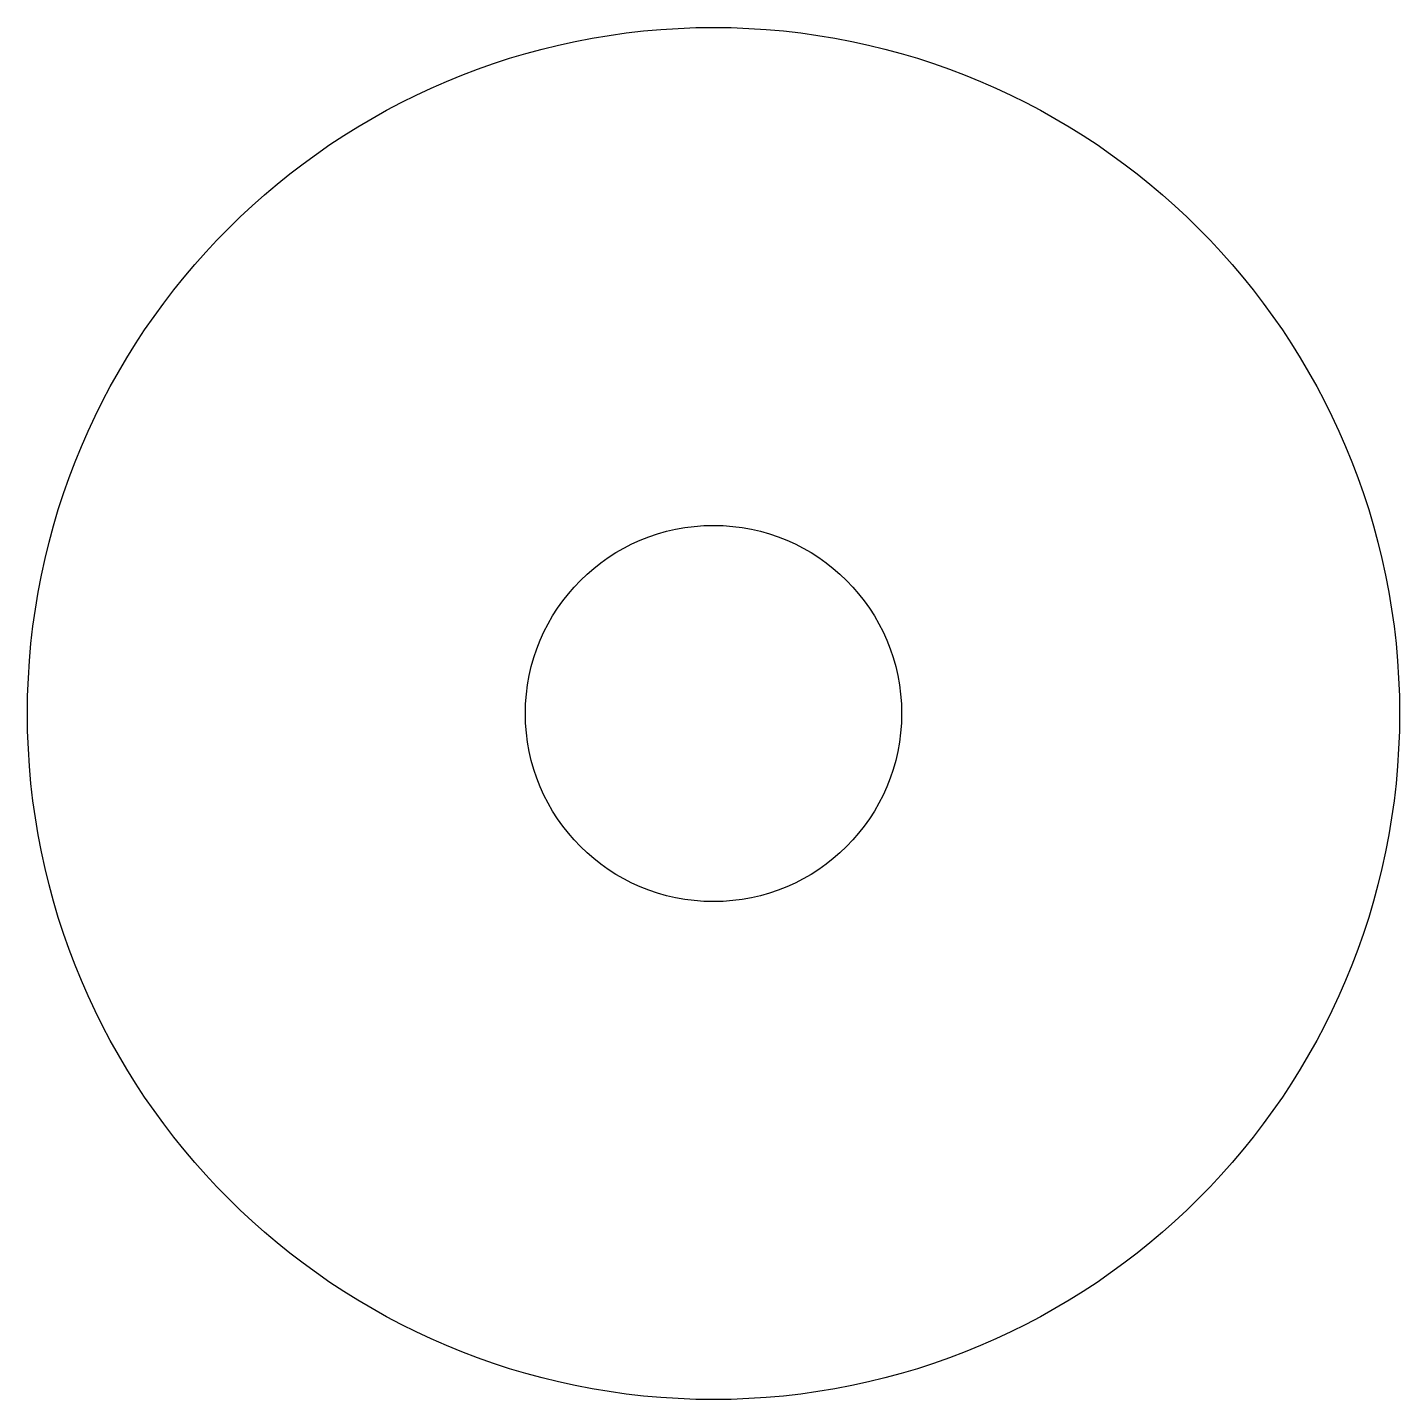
# Model space of a CAD drawing. Extents: x 0 to 248, y 0 to 248.
import ezdxf

# ---------------------------------------------------------------- set-up
doc = ezdxf.new("R2010")
doc.units = 0
doc.layers.get('0').update_dxf_attribs({"color": 2, "linetype": 'CONTINUOUS'})

msp = doc.modelspace()

# ---------------------------------------------------------------- linework, layer by layer
at = {"color": 2, "linetype": 'CONTINUOUS'}
for points in [[(0, 124, -1), (248, 124, -1)], [(90, 124, -1), (158, 124, -1)]]:
    msp.add_lwpolyline(points, format="xyb", close=True, dxfattribs=at)

doc.saveas('drawing.dxf')
